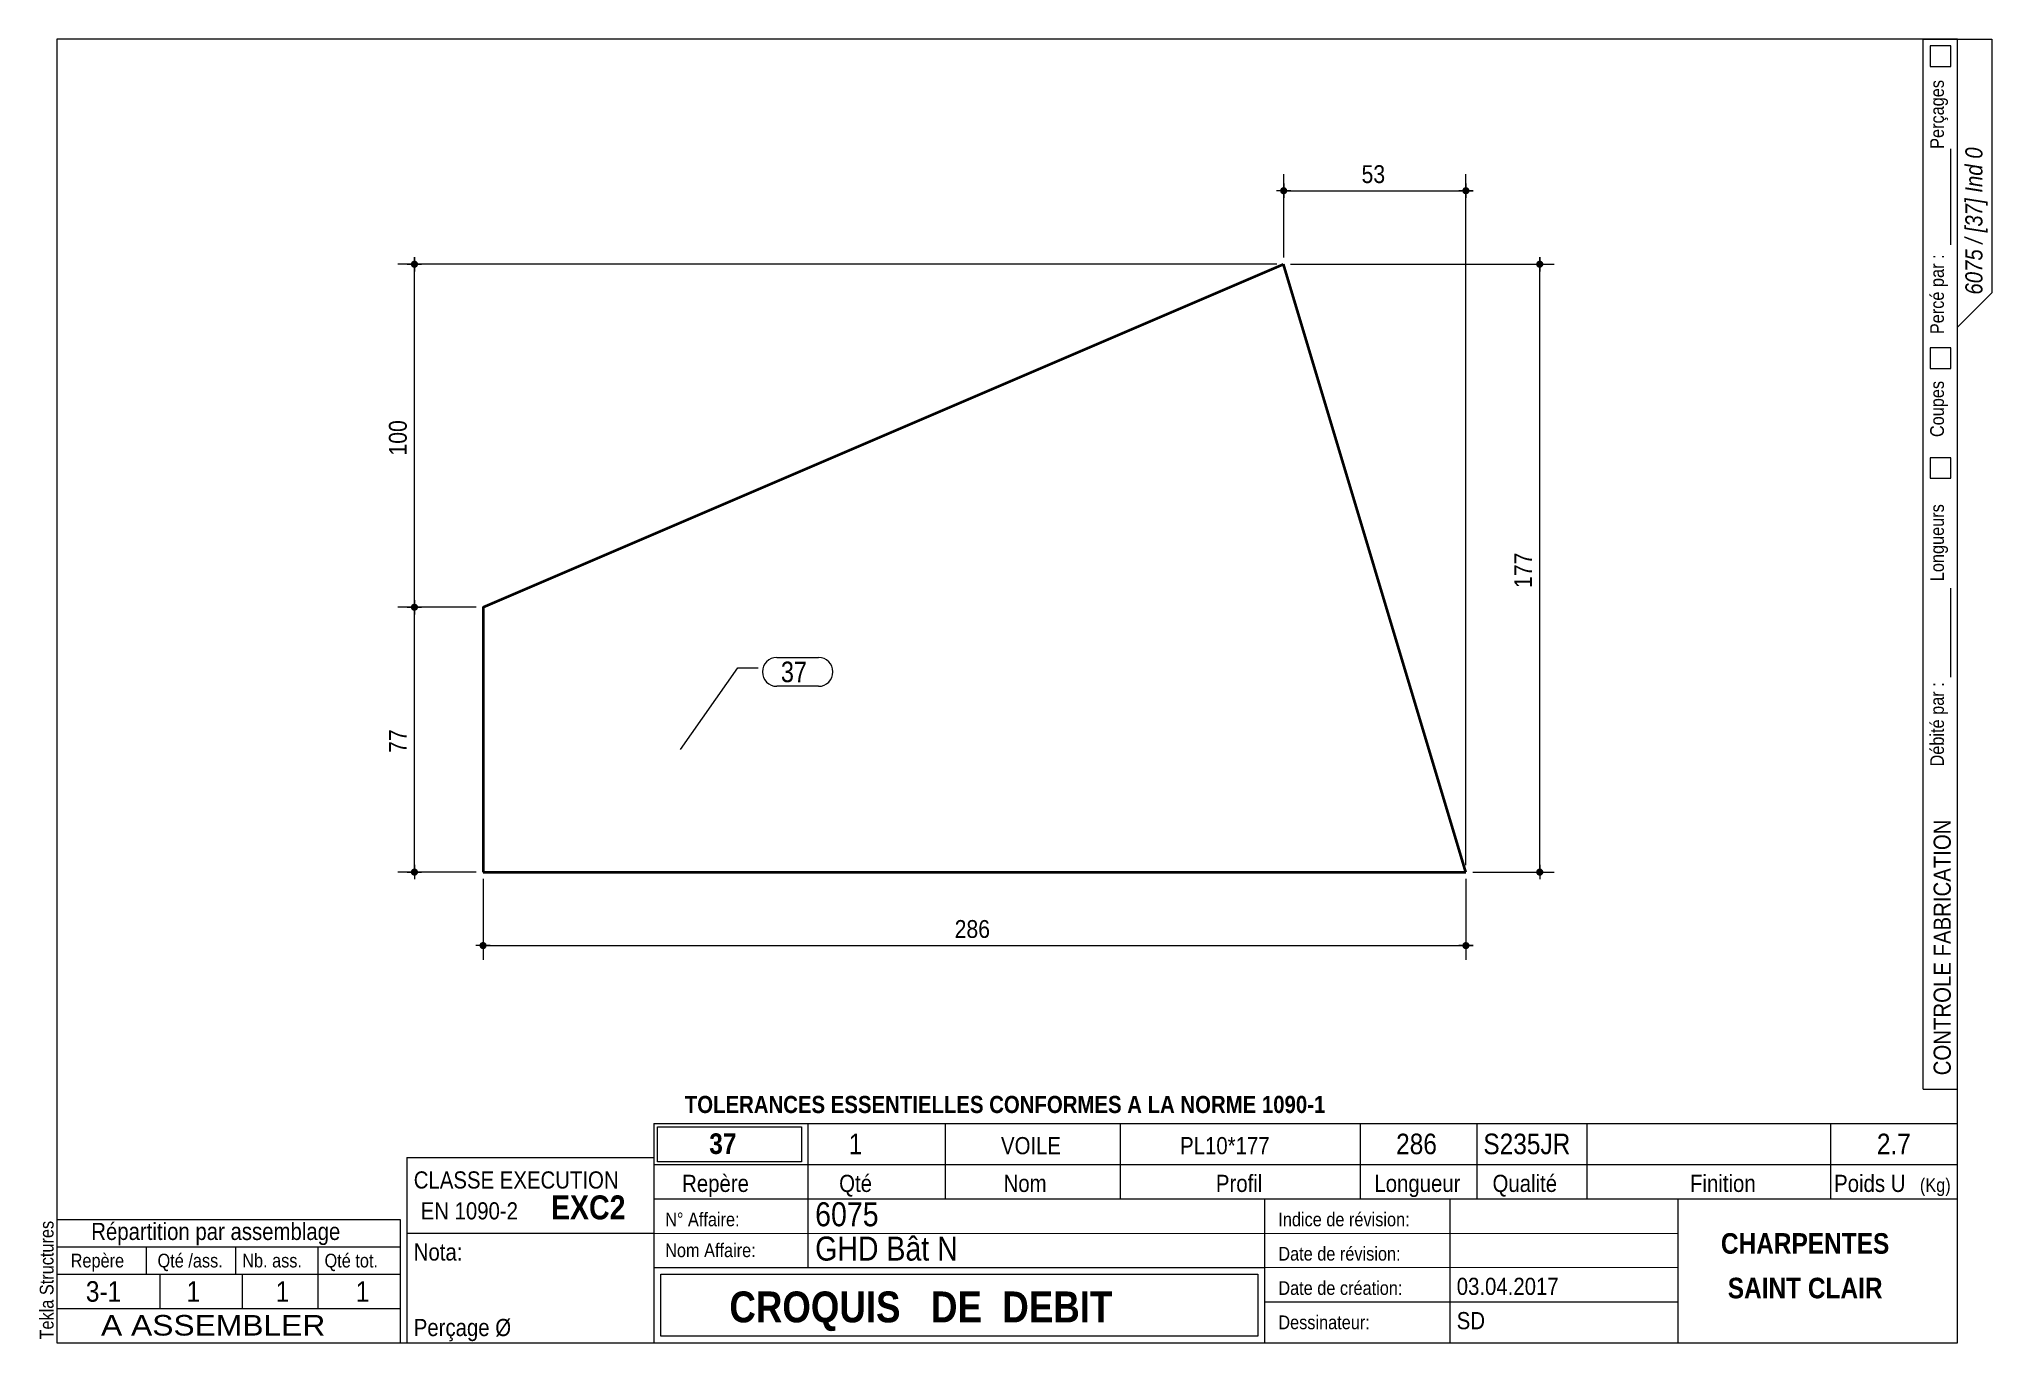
# Model space of a CAD drawing. Header units: millimetres. Extents: x 2 to 287, y 5 to 195.
import ezdxf

# ---------------------------------------------------------------- set-up
doc = ezdxf.new("R2010")
doc.units = ezdxf.units.MM
for name, color, linetype, lineweight in [('Autre type objet', 1, 'Continuous', 0), ('Cotation', 7, 'Continuous', 0), ('Feuille dessin', 5, 'Continuous', 0), ('Piece', 2, 'Continuous', 0), ('Repère pièce', 3, 'Continuous', 0)]:
    doc.layers.add(name, color=color, linetype=linetype, lineweight=lineweight)
doc.styles.add('ARIAL', font='ARIAL.TTF')
doc.styles.add('ARIAL_BOLD', font='ARIALBD.TTF')
doc.styles.add('ARIAL_ITALIC', font='ARIALI.TTF')
doc.styles.add('COMIC_SANS_MS', font='COMIC.TTF')

# ---------------------------------------------------------------- blocks, each defined once
blk = doc.blocks.new('*A1')
at = {"layer": 'Piece', "color": 2, "linetype": 'Continuous', "lineweight": 40}
for p, q in [((67.100095, 112.206469), (183.776491, 162.193719)), ((210.342283, 73.606281), (183.776491, 162.193719)), ((67.100095, 112.206469), (67.1, 73.606281)), ((67.1, 73.606281), (210.342283, 73.606281))]:
    blk.add_line(p, q, dxfattribs=at)
blk = doc.blocks.new('*A2')
at = {"layer": 'Feuille dessin', "linetype": 'Continuous', "lineweight": 0}
for p, q in [((282, 195), (5, 195)), ((5, 195), (5, 5)), ((282, 5), (282, 195)), ((5, 5), (282, 5))]:
    blk.add_line(p, q, dxfattribs=at)
at = {"layer": 'Feuille dessin', "style": 'ARIAL', "width": 0.85}
blk.add_text('Tekla Structures', height=2, rotation=90, dxfattribs=at).set_placement((4.5, 5.5))
blk = doc.blocks.new('*A3')
at = {"layer": 'Autre type objet', "linetype": 'Continuous', "lineweight": 0}
for p, q in [((56, 32), (92, 32)), ((56, 32), (56, 5)), ((92, 32), (92, 5)), ((56, 21), (92, 21)), ((56, 5), (92, 5))]:
    blk.add_line(p, q, dxfattribs=at)
at = {"layer": 'Autre type objet', "width": 0.85}
for s, height, style, p in [('CLASSE EXECUTION', 2.5, 'ARIAL', (57, 27.5)), ('EXC2', 3.5, 'ARIAL_BOLD', (77, 23)), ('EN 1090-2', 2.5, 'ARIAL', (58, 23)), ('Nota:', 2.5, 'ARIAL', (57, 17)), ('Perçage Ø', 2.5, 'ARIAL', (57, 6))]:
    blk.add_text(s, height=height, dxfattribs=dict(at, style=style)).set_placement(p)
blk = doc.blocks.new('*A4')
at = {"layer": 'Autre type objet', "linetype": 'Continuous', "lineweight": 0}
for p, q in [((5, 23), (55, 23)), ((5, 23), (5, 15)), ((55, 23), (55, 15)), ((5, 19), (55, 19)), ((18, 19), (18, 15)), ((31, 19), (31, 15)), ((43, 19), (43, 15)), ((5, 15), (55, 15)), ((5, 15), (5, 10)), ((20, 15), (20, 10)), ((32, 15), (32, 10)), ((43, 15), (43, 10)), ((55, 15), (55, 10)), ((5, 10), (55, 10))]:
    blk.add_line(p, q, dxfattribs=at)
at = {"layer": 'Autre type objet', "style": 'ARIAL', "width": 0.85}
for s, height, p in [('Répartition par assemblage', 2.5, (10, 20)), ('Repère', 2, (7, 16)), ('Qté /ass.', 2, (19.663086, 16)), ('Nb. ass.', 2, (32, 16)), ('Qté tot.', 2, (44, 16)), ('3-1', 3, (9.215576, 11)), ('1', 3, (23.885986, 11)), ('1', 3, (36.889404, 11)), ('1', 3, (48.551514, 11))]:
    blk.add_text(s, height=height, dxfattribs=at).set_placement(p)
blk = doc.blocks.new('*A5')
at = {"layer": 'Autre type objet', "linetype": 'Continuous', "lineweight": 0}
for p, q in [((277, 42), (277, 195)), ((277, 195), (287, 195)), ((278, 194), (278, 191)), ((281, 194), (278, 194)), ((281, 191), (281, 194)), ((282, 42), (282, 195)), ((287, 195), (287, 158)), ((278, 191), (281, 191)), ((281, 165), (281, 179)), ((287, 158), (282, 153)), ((278, 150), (278, 147)), ((281, 150), (278, 150)), ((281, 147), (281, 150)), ((278, 147), (281, 147)), ((278, 134), (278, 131)), ((281, 134), (278, 134)), ((281, 131), (281, 134)), ((278, 131), (281, 131)), ((281, 102), (281, 115)), ((277, 42), (282, 42))]:
    blk.add_line(p, q, dxfattribs=at)
at = {"layer": 'Autre type objet', "width": 0.85}
for s, height, style, p in [('Perçages', 2, 'ARIAL', (280, 179)), ('6075 / [37] Ind 0', 2.5, 'ARIAL_ITALIC', (285.619109, 157.760245)), ('Percé par :', 2, 'ARIAL', (280, 152)), ('Coupes', 2, 'ARIAL', (280, 137)), ('Longueurs', 2, 'ARIAL', (280, 116)), ('Débité par :', 2, 'ARIAL', (280, 89)), ('CONTROLE FABRICATION', 2.5, 'ARIAL', (281, 44))]:
    blk.add_text(s, height=height, rotation=90, dxfattribs=dict(at, style=style)).set_placement(p)
blk = doc.blocks.new('*A6')
at = {"layer": 'Autre type objet', "linetype": 'Continuous', "lineweight": 0}
for p, q in [((92, 37), (282, 37)), ((92, 37), (92, 31)), ((114.5, 31), (114.5, 37)), ((134.5, 31), (134.5, 37)), ((160, 31), (160, 37)), ((195, 31), (195, 37)), ((212, 31), (212, 37)), ((228, 31), (228, 37)), ((263.5, 31), (263.5, 37)), ((282, 31), (282, 37)), ((92.51953, 36.5), (113.5, 36.5)), ((92.51953, 31.394341), (92.51953, 36.5)), ((113.5, 36.5), (113.5, 31.394341)), ((113.5, 31.394341), (92.51953, 31.394341)), ((92, 31), (282, 31)), ((92, 31), (92, 5)), ((114.5, 16), (114.5, 31)), ((134.5, 26), (134.5, 31)), ((160, 26), (160, 31)), ((195, 26), (195, 31)), ((212, 26), (212, 31)), ((228, 26), (228, 31)), ((263.5, 26), (263.5, 31)), ((282, 5), (282, 31)), ((92, 26), (282, 26)), ((181, 26), (181, 5)), ((208, 26), (208, 5)), ((241.262466, 5), (241.262466, 26)), ((92, 21), (241.327069, 20.935451)), ((92, 16), (181, 16)), ((93, 15), (180, 15)), ((93, 6), (93, 15)), ((180, 15), (180, 6)), ((181, 16), (241.297815, 16.021151)), ((181, 11), (241.217807, 10.969512)), ((180, 6), (93, 6)), ((92, 5), (282, 5))]:
    blk.add_line(p, q, dxfattribs=at)
at = {"layer": 'Autre type objet', "width": 0.85}
for s, height, style, p in [('TOLERANCES ESSENTIELLES CONFORMES A LA NORME 1090-1', 2.5, 'ARIAL_BOLD', (96.5, 38.5)), ('37', 3, 'ARIAL_BOLD', (100.064045, 32.540141)), ('1', 3, 'ARIAL', (120.389893, 32.5)), ('VOILE', 2.5, 'ARIAL', (142.58667, 32.5)), ('PL10*177', 2.5, 'ARIAL', (168.683716, 32.5)), ('286', 3, 'ARIAL', (200.165771, 32.5)), ('S235JR', 3, 'ARIAL', (212.880127, 32.5)), ('2.7', 3, 'ARIAL', (270.222412, 32.5)), ('Repère', 2.5, 'ARIAL', (96.112978, 27)), ('Qté', 2.5, 'ARIAL', (119, 27)), ('Nom', 2.5, 'ARIAL', (142.961426, 27)), ('Profil', 2.5, 'ARIAL', (173.903564, 27)), ('Longueur', 2.5, 'ARIAL', (197, 27)), ('Qualité', 2.5, 'ARIAL', (214.218018, 27)), ('Finition', 2.5, 'ARIAL', (243, 27)), ('Poids U', 2.5, 'ARIAL', (264, 27)), ('(Kg)', 2, 'ARIAL', (276.5, 27)), ('N° Affaire:', 2, 'ARIAL', (93.640566, 22)), ('6075', 3.5, 'ARIAL', (115.5, 22)), ('Indice de révision:', 2, 'ARIAL', (183, 22)), ('GHD Bât N', 3.5, 'ARIAL', (115.5, 17)), ('CHARPENTES', 3, 'ARIAL_BOLD', (247.5, 18)), ('Nom Affaire:', 2, 'ARIAL', (93.640566, 17.5)), ('Date de révision:', 2, 'ARIAL', (183, 17)), ('03.04.2017', 2.5, 'ARIAL', (209, 12)), ('SAINT CLAIR', 3, 'ARIAL_BOLD', (248.5, 11.5)), ('CROQUIS   DE  DEBIT', 4.5, 'ARIAL_BOLD', (103, 8)), ('Date de création:', 2, 'ARIAL', (183, 12)), ('Dessinateur:', 2, 'ARIAL', (183, 7)), ('SD', 2.5, 'ARIAL', (209, 7))]:
    blk.add_text(s, height=height, dxfattribs=dict(at, style=style)).set_placement(p)
blk = doc.blocks.new('*A7')
at = {"layer": 'Autre type objet', "linetype": 'Continuous', "lineweight": 0}
for p, q in [((5, 10), (55, 10)), ((5, 10), (5, 5)), ((55, 10), (55, 5)), ((5, 5), (55, 5))]:
    blk.add_line(p, q, dxfattribs=at)
at = {"layer": 'Autre type objet', "style": 'ARIAL', "width": 1.105}
blk.add_text('A ASSEMBLER', height=3, dxfattribs=at).set_placement((11.423651, 6.073465))
blk = doc.blocks.new('*A8')
at = {"layer": 'Cotation'}
for points in [[(67.07, 62.38), (67.05, 62.38), (67.02, 62.39), (67, 62.39), (66.97, 62.4), (66.95, 62.4), (66.92, 62.41), (66.9, 62.42), (66.88, 62.43), (66.85, 62.44), (66.83, 62.45), (66.81, 62.47), (66.79, 62.48), (66.77, 62.5), (66.75, 62.51), (66.73, 62.53), (66.71, 62.55), (66.7, 62.57), (66.68, 62.59), (66.67, 62.61), (66.65, 62.63), (66.64, 62.65), (66.63, 62.68), (66.62, 62.7), (66.61, 62.72), (66.6, 62.75), (66.6, 62.77), (66.59, 62.8), (66.59, 62.82), (66.58, 62.85), (66.58, 62.87), (66.58, 62.9), (66.58, 62.93), (66.58, 62.95), (66.59, 62.98), (66.59, 63), (66.6, 63.03), (66.6, 63.05), (66.61, 63.08), (66.62, 63.1), (66.63, 63.12), (66.64, 63.15), (66.65, 63.17), (66.67, 63.19), (66.68, 63.21), (66.7, 63.23), (66.71, 63.25), (66.73, 63.27), (66.75, 63.29), (66.77, 63.3), (66.79, 63.32), (66.81, 63.33), (66.83, 63.35), (66.85, 63.36), (66.88, 63.37), (66.9, 63.38), (66.92, 63.39), (66.95, 63.4), (66.97, 63.4), (67, 63.41), (67.02, 63.41), (67.05, 63.42), (67.07, 63.42), (67.1, 63.42), (67.13, 63.42), (67.15, 63.42), (67.18, 63.41), (67.2, 63.41), (67.23, 63.4), (67.25, 63.4), (67.28, 63.39), (67.3, 63.38), (67.32, 63.37), (67.35, 63.36), (67.37, 63.35), (67.39, 63.33), (67.41, 63.32), (67.43, 63.3), (67.45, 63.29), (67.47, 63.27), (67.49, 63.25), (67.5, 63.23), (67.52, 63.21), (67.53, 63.19), (67.55, 63.17), (67.56, 63.15), (67.57, 63.12), (67.58, 63.1), (67.59, 63.08), (67.6, 63.05), (67.6, 63.03), (67.61, 63), (67.61, 62.98), (67.62, 62.95), (67.62, 62.93), (67.62, 62.9), (67.62, 62.87), (67.62, 62.85), (67.61, 62.82), (67.61, 62.8), (67.6, 62.77), (67.6, 62.75), (67.59, 62.72), (67.58, 62.7), (67.57, 62.68), (67.56, 62.65), (67.55, 62.63), (67.53, 62.61), (67.52, 62.59), (67.5, 62.57), (67.49, 62.55), (67.47, 62.53), (67.45, 62.51), (67.43, 62.5), (67.41, 62.48), (67.39, 62.47), (67.37, 62.45), (67.35, 62.44), (67.32, 62.43), (67.3, 62.42), (67.28, 62.41), (67.25, 62.4), (67.23, 62.4), (67.2, 62.39), (67.18, 62.39), (67.15, 62.38), (67.13, 62.38), (67.1, 62.38)], [(210.32, 62.38), (210.29, 62.38), (210.27, 62.39), (210.24, 62.39), (210.22, 62.4), (210.19, 62.4), (210.17, 62.41), (210.14, 62.42), (210.12, 62.43), (210.1, 62.44), (210.07, 62.45), (210.05, 62.47), (210.03, 62.48), (210.01, 62.5), (209.99, 62.51), (209.97, 62.53), (209.96, 62.55), (209.94, 62.57), (209.92, 62.59), (209.91, 62.61), (209.9, 62.63), (209.88, 62.65), (209.87, 62.68), (209.86, 62.7), (209.85, 62.72), (209.84, 62.75), (209.84, 62.77), (209.83, 62.8), (209.83, 62.82), (209.82, 62.85), (209.82, 62.87), (209.82, 62.9), (209.82, 62.93), (209.82, 62.95), (209.83, 62.98), (209.83, 63), (209.84, 63.03), (209.84, 63.05), (209.85, 63.08), (209.86, 63.1), (209.87, 63.12), (209.88, 63.15), (209.9, 63.17), (209.91, 63.19), (209.92, 63.21), (209.94, 63.23), (209.96, 63.25), (209.97, 63.27), (209.99, 63.29), (210.01, 63.3), (210.03, 63.32), (210.05, 63.33), (210.07, 63.35), (210.1, 63.36), (210.12, 63.37), (210.14, 63.38), (210.17, 63.39), (210.19, 63.4), (210.22, 63.4), (210.24, 63.41), (210.27, 63.41), (210.29, 63.42), (210.32, 63.42), (210.34, 63.42), (210.37, 63.42), (210.39, 63.42), (210.42, 63.41), (210.44, 63.41), (210.47, 63.4), (210.49, 63.4), (210.52, 63.39), (210.54, 63.38), (210.56, 63.37), (210.59, 63.36), (210.61, 63.35), (210.63, 63.33), (210.65, 63.32), (210.67, 63.3), (210.69, 63.29), (210.71, 63.27), (210.73, 63.25), (210.74, 63.23), (210.76, 63.21), (210.77, 63.19), (210.79, 63.17), (210.8, 63.15), (210.81, 63.12), (210.82, 63.1), (210.83, 63.08), (210.84, 63.05), (210.85, 63.03), (210.85, 63), (210.86, 62.98), (210.86, 62.95), (210.86, 62.93), (210.86, 62.9), (210.86, 62.87), (210.86, 62.85), (210.86, 62.82), (210.85, 62.8), (210.85, 62.77), (210.84, 62.75), (210.83, 62.72), (210.82, 62.7), (210.81, 62.68), (210.8, 62.65), (210.79, 62.63), (210.77, 62.61), (210.76, 62.59), (210.74, 62.57), (210.73, 62.55), (210.71, 62.53), (210.69, 62.51), (210.67, 62.5), (210.65, 62.48), (210.63, 62.47), (210.61, 62.45), (210.59, 62.44), (210.56, 62.43), (210.54, 62.42), (210.52, 62.41), (210.49, 62.4), (210.47, 62.4), (210.44, 62.39), (210.42, 62.39), (210.39, 62.38), (210.37, 62.38), (210.34, 62.38)]]:
    blk.add_hatch(color=256, dxfattribs=at).paths.add_polyline_path(points, flags=17)
at = {"layer": 'Cotation', "linetype": 'Continuous', "lineweight": 0}
for p, q in [((67.1, 72.61), (67.1, 60.82)), ((210.34, 72.61), (210.34, 60.82)), ((68.14, 62.9), (66.06, 62.9)), ((67.1, 62.9), (66.06, 62.9)), ((67.1, 63.94), (67.1, 61.86)), ((67.1, 62.9), (210.34, 62.9)), ((211.38, 62.9), (209.3, 62.9)), ((210.34, 63.94), (210.34, 61.86)), ((210.34, 62.9), (211.38, 62.9))]:
    blk.add_line(p, q, dxfattribs=at)
at = {"layer": 'Cotation'}
for p in [(67.1, 62.9), (210.34, 62.9)]:
    blk.add_point(p, dxfattribs=at)
at = {"layer": 'Cotation', "style": 'ARIAL', "width": 0.85}
blk.add_text('286', height=2.6, dxfattribs=at).set_placement((135.83, 64.02))
blk = doc.blocks.new('*A9')
at = {"layer": 'Cotation'}
for points in [[(183.75, 172.38), (183.73, 172.38), (183.7, 172.39), (183.68, 172.39), (183.65, 172.4), (183.63, 172.4), (183.6, 172.41), (183.58, 172.42), (183.55, 172.43), (183.53, 172.44), (183.51, 172.45), (183.49, 172.47), (183.47, 172.48), (183.45, 172.5), (183.43, 172.51), (183.41, 172.53), (183.39, 172.55), (183.37, 172.57), (183.36, 172.59), (183.34, 172.61), (183.33, 172.63), (183.32, 172.65), (183.31, 172.68), (183.3, 172.7), (183.29, 172.72), (183.28, 172.75), (183.27, 172.77), (183.27, 172.8), (183.26, 172.82), (183.26, 172.85), (183.26, 172.87), (183.26, 172.9), (183.26, 172.93), (183.26, 172.95), (183.26, 172.98), (183.27, 173), (183.27, 173.03), (183.28, 173.05), (183.29, 173.08), (183.3, 173.1), (183.31, 173.12), (183.32, 173.15), (183.33, 173.17), (183.34, 173.19), (183.36, 173.21), (183.37, 173.23), (183.39, 173.25), (183.41, 173.27), (183.43, 173.29), (183.45, 173.3), (183.47, 173.32), (183.49, 173.33), (183.51, 173.35), (183.53, 173.36), (183.55, 173.37), (183.58, 173.38), (183.6, 173.39), (183.63, 173.4), (183.65, 173.4), (183.68, 173.41), (183.7, 173.41), (183.73, 173.42), (183.75, 173.42), (183.78, 173.42), (183.8, 173.42), (183.83, 173.42), (183.85, 173.41), (183.88, 173.41), (183.9, 173.4), (183.93, 173.4), (183.95, 173.39), (183.98, 173.38), (184, 173.37), (184.02, 173.36), (184.04, 173.35), (184.07, 173.33), (184.09, 173.32), (184.11, 173.3), (184.13, 173.29), (184.14, 173.27), (184.16, 173.25), (184.18, 173.23), (184.19, 173.21), (184.21, 173.19), (184.22, 173.17), (184.24, 173.15), (184.25, 173.12), (184.26, 173.1), (184.27, 173.08), (184.27, 173.05), (184.28, 173.03), (184.29, 173), (184.29, 172.98), (184.29, 172.95), (184.3, 172.93), (184.3, 172.9), (184.3, 172.87), (184.29, 172.85), (184.29, 172.82), (184.29, 172.8), (184.28, 172.77), (184.27, 172.75), (184.27, 172.72), (184.26, 172.7), (184.25, 172.68), (184.24, 172.65), (184.22, 172.63), (184.21, 172.61), (184.19, 172.59), (184.18, 172.57), (184.16, 172.55), (184.14, 172.53), (184.13, 172.51), (184.11, 172.5), (184.09, 172.48), (184.07, 172.47), (184.04, 172.45), (184.02, 172.44), (184, 172.43), (183.98, 172.42), (183.95, 172.41), (183.93, 172.4), (183.9, 172.4), (183.88, 172.39), (183.85, 172.39), (183.83, 172.38), (183.8, 172.38), (183.78, 172.38)], [(210.32, 172.38), (210.29, 172.38), (210.27, 172.39), (210.24, 172.39), (210.22, 172.4), (210.19, 172.4), (210.17, 172.41), (210.14, 172.42), (210.12, 172.43), (210.1, 172.44), (210.07, 172.45), (210.05, 172.47), (210.03, 172.48), (210.01, 172.5), (209.99, 172.51), (209.97, 172.53), (209.96, 172.55), (209.94, 172.57), (209.92, 172.59), (209.91, 172.61), (209.9, 172.63), (209.88, 172.65), (209.87, 172.68), (209.86, 172.7), (209.85, 172.72), (209.84, 172.75), (209.84, 172.77), (209.83, 172.8), (209.83, 172.82), (209.82, 172.85), (209.82, 172.87), (209.82, 172.9), (209.82, 172.93), (209.82, 172.95), (209.83, 172.98), (209.83, 173), (209.84, 173.03), (209.84, 173.05), (209.85, 173.08), (209.86, 173.1), (209.87, 173.12), (209.88, 173.15), (209.9, 173.17), (209.91, 173.19), (209.92, 173.21), (209.94, 173.23), (209.96, 173.25), (209.97, 173.27), (209.99, 173.29), (210.01, 173.3), (210.03, 173.32), (210.05, 173.33), (210.07, 173.35), (210.1, 173.36), (210.12, 173.37), (210.14, 173.38), (210.17, 173.39), (210.19, 173.4), (210.22, 173.4), (210.24, 173.41), (210.27, 173.41), (210.29, 173.42), (210.32, 173.42), (210.34, 173.42), (210.37, 173.42), (210.39, 173.42), (210.42, 173.41), (210.44, 173.41), (210.47, 173.4), (210.49, 173.4), (210.52, 173.39), (210.54, 173.38), (210.56, 173.37), (210.59, 173.36), (210.61, 173.35), (210.63, 173.33), (210.65, 173.32), (210.67, 173.3), (210.69, 173.29), (210.71, 173.27), (210.73, 173.25), (210.74, 173.23), (210.76, 173.21), (210.77, 173.19), (210.79, 173.17), (210.8, 173.15), (210.81, 173.12), (210.82, 173.1), (210.83, 173.08), (210.84, 173.05), (210.85, 173.03), (210.85, 173), (210.86, 172.98), (210.86, 172.95), (210.86, 172.93), (210.86, 172.9), (210.86, 172.87), (210.86, 172.85), (210.86, 172.82), (210.85, 172.8), (210.85, 172.77), (210.84, 172.75), (210.83, 172.72), (210.82, 172.7), (210.81, 172.68), (210.8, 172.65), (210.79, 172.63), (210.77, 172.61), (210.76, 172.59), (210.74, 172.57), (210.73, 172.55), (210.71, 172.53), (210.69, 172.51), (210.67, 172.5), (210.65, 172.48), (210.63, 172.47), (210.61, 172.45), (210.59, 172.44), (210.56, 172.43), (210.54, 172.42), (210.52, 172.41), (210.49, 172.4), (210.47, 172.4), (210.44, 172.39), (210.42, 172.39), (210.39, 172.38), (210.37, 172.38), (210.34, 172.38)]]:
    blk.add_hatch(color=256, dxfattribs=at).paths.add_polyline_path(points, flags=17)
at = {"layer": 'Cotation', "linetype": 'Continuous', "lineweight": 0}
for p, q in [((183.78, 163.19), (183.78, 175.32)), ((183.78, 173.94), (183.78, 171.86)), ((210.34, 74.61), (210.34, 175.32)), ((210.34, 173.94), (210.34, 171.86)), ((184.82, 172.9), (182.74, 172.9)), ((183.78, 172.9), (182.74, 172.9)), ((183.78, 172.9), (210.34, 172.9)), ((211.38, 172.9), (209.3, 172.9)), ((210.34, 172.9), (211.38, 172.9))]:
    blk.add_line(p, q, dxfattribs=at)
at = {"layer": 'Cotation'}
for p in [(183.78, 172.9), (210.34, 172.9)]:
    blk.add_point(p, dxfattribs=at)
at = {"layer": 'Cotation', "style": 'ARIAL', "width": 0.85}
blk.add_text('53', height=2.6, dxfattribs=at).set_placement((195.13, 174.02))
blk = doc.blocks.new('*A10')
at = {"layer": 'Cotation'}
for points in [[(221.07, 161.67), (221.05, 161.68), (221.02, 161.68), (221, 161.68), (220.97, 161.69), (220.95, 161.7), (220.92, 161.7), (220.9, 161.71), (220.88, 161.72), (220.85, 161.74), (220.83, 161.75), (220.81, 161.76), (220.79, 161.78), (220.77, 161.79), (220.75, 161.81), (220.73, 161.83), (220.71, 161.84), (220.7, 161.86), (220.68, 161.88), (220.67, 161.9), (220.65, 161.93), (220.64, 161.95), (220.63, 161.97), (220.62, 161.99), (220.61, 162.02), (220.6, 162.04), (220.6, 162.07), (220.59, 162.09), (220.59, 162.12), (220.58, 162.14), (220.58, 162.17), (220.58, 162.19), (220.58, 162.22), (220.58, 162.24), (220.59, 162.27), (220.59, 162.3), (220.6, 162.32), (220.6, 162.34), (220.61, 162.37), (220.62, 162.39), (220.63, 162.42), (220.64, 162.44), (220.65, 162.46), (220.67, 162.48), (220.68, 162.5), (220.7, 162.52), (220.71, 162.54), (220.73, 162.56), (220.75, 162.58), (220.77, 162.6), (220.79, 162.61), (220.81, 162.63), (220.83, 162.64), (220.85, 162.65), (220.88, 162.66), (220.9, 162.67), (220.92, 162.68), (220.95, 162.69), (220.97, 162.7), (221, 162.7), (221.02, 162.71), (221.05, 162.71), (221.07, 162.71), (221.1, 162.71), (221.13, 162.71), (221.15, 162.71), (221.18, 162.71), (221.2, 162.7), (221.23, 162.7), (221.25, 162.69), (221.28, 162.68), (221.3, 162.67), (221.32, 162.66), (221.35, 162.65), (221.37, 162.64), (221.39, 162.63), (221.41, 162.61), (221.43, 162.6), (221.45, 162.58), (221.47, 162.56), (221.49, 162.54), (221.5, 162.52), (221.52, 162.5), (221.53, 162.48), (221.55, 162.46), (221.56, 162.44), (221.57, 162.42), (221.58, 162.39), (221.59, 162.37), (221.6, 162.34), (221.6, 162.32), (221.61, 162.3), (221.61, 162.27), (221.62, 162.24), (221.62, 162.22), (221.62, 162.19), (221.62, 162.17), (221.62, 162.14), (221.61, 162.12), (221.61, 162.09), (221.6, 162.07), (221.6, 162.04), (221.59, 162.02), (221.58, 161.99), (221.57, 161.97), (221.56, 161.95), (221.55, 161.93), (221.53, 161.9), (221.52, 161.88), (221.5, 161.86), (221.49, 161.84), (221.47, 161.83), (221.45, 161.81), (221.43, 161.79), (221.41, 161.78), (221.39, 161.76), (221.37, 161.75), (221.35, 161.74), (221.32, 161.72), (221.3, 161.71), (221.28, 161.7), (221.25, 161.7), (221.23, 161.69), (221.2, 161.68), (221.18, 161.68), (221.15, 161.68), (221.13, 161.67), (221.1, 161.67)], [(221.07, 73.09), (221.05, 73.09), (221.02, 73.09), (221, 73.1), (220.97, 73.1), (220.95, 73.11), (220.92, 73.12), (220.9, 73.13), (220.88, 73.14), (220.85, 73.15), (220.83, 73.16), (220.81, 73.17), (220.79, 73.19), (220.77, 73.2), (220.75, 73.22), (220.73, 73.24), (220.71, 73.26), (220.7, 73.28), (220.68, 73.3), (220.67, 73.32), (220.65, 73.34), (220.64, 73.36), (220.63, 73.38), (220.62, 73.41), (220.61, 73.43), (220.6, 73.46), (220.6, 73.48), (220.59, 73.5), (220.59, 73.53), (220.58, 73.56), (220.58, 73.58), (220.58, 73.61), (220.58, 73.63), (220.58, 73.66), (220.59, 73.68), (220.59, 73.71), (220.6, 73.73), (220.6, 73.76), (220.61, 73.78), (220.62, 73.81), (220.63, 73.83), (220.64, 73.85), (220.65, 73.87), (220.67, 73.9), (220.68, 73.92), (220.7, 73.94), (220.71, 73.96), (220.73, 73.97), (220.75, 73.99), (220.77, 74.01), (220.79, 74.02), (220.81, 74.04), (220.83, 74.05), (220.85, 74.06), (220.88, 74.08), (220.9, 74.09), (220.92, 74.1), (220.95, 74.1), (220.97, 74.11), (221, 74.12), (221.02, 74.12), (221.05, 74.12), (221.07, 74.13), (221.1, 74.13), (221.13, 74.13), (221.15, 74.12), (221.18, 74.12), (221.2, 74.12), (221.23, 74.11), (221.25, 74.1), (221.28, 74.1), (221.3, 74.09), (221.32, 74.08), (221.35, 74.06), (221.37, 74.05), (221.39, 74.04), (221.41, 74.02), (221.43, 74.01), (221.45, 73.99), (221.47, 73.97), (221.49, 73.96), (221.5, 73.94), (221.52, 73.92), (221.53, 73.9), (221.55, 73.87), (221.56, 73.85), (221.57, 73.83), (221.58, 73.81), (221.59, 73.78), (221.6, 73.76), (221.6, 73.73), (221.61, 73.71), (221.61, 73.68), (221.62, 73.66), (221.62, 73.63), (221.62, 73.61), (221.62, 73.58), (221.62, 73.56), (221.61, 73.53), (221.61, 73.5), (221.6, 73.48), (221.6, 73.46), (221.59, 73.43), (221.58, 73.41), (221.57, 73.38), (221.56, 73.36), (221.55, 73.34), (221.53, 73.32), (221.52, 73.3), (221.5, 73.28), (221.49, 73.26), (221.47, 73.24), (221.45, 73.22), (221.43, 73.2), (221.41, 73.19), (221.39, 73.17), (221.37, 73.16), (221.35, 73.15), (221.32, 73.14), (221.3, 73.13), (221.28, 73.12), (221.25, 73.11), (221.23, 73.1), (221.2, 73.1), (221.18, 73.09), (221.15, 73.09), (221.13, 73.09), (221.1, 73.09)]]:
    blk.add_hatch(color=256, dxfattribs=at).paths.add_polyline_path(points, flags=17)
at = {"layer": 'Cotation', "linetype": 'Continuous', "lineweight": 0}
for p, q in [((221.1, 163.23), (221.1, 161.15)), ((221.1, 162.19), (221.1, 163.23)), ((184.78, 162.19), (223.18, 162.19)), ((220.06, 162.19), (222.14, 162.19)), ((221.1, 73.61), (221.1, 162.19)), ((221.1, 74.65), (221.1, 72.57)), ((211.34, 73.61), (223.18, 73.61)), ((220.06, 73.61), (222.14, 73.61)), ((221.1, 73.61), (221.1, 72.57))]:
    blk.add_line(p, q, dxfattribs=at)
at = {"layer": 'Cotation'}
for p in [(221.1, 162.19), (221.1, 73.61)]:
    blk.add_point(p, dxfattribs=at)
at = {"layer": 'Cotation', "style": 'ARIAL', "width": 0.85}
blk.add_text('177', height=2.6, rotation=90.0002, dxfattribs=at).set_placement((219.98, 115.01))
blk = doc.blocks.new('*A11')
at = {"layer": 'Cotation'}
for points in [[(57.07, 111.69), (57.05, 111.69), (57.02, 111.69), (57, 111.7), (56.97, 111.7), (56.95, 111.71), (56.92, 111.72), (56.9, 111.73), (56.88, 111.74), (56.85, 111.75), (56.83, 111.76), (56.81, 111.77), (56.79, 111.79), (56.77, 111.8), (56.75, 111.82), (56.73, 111.84), (56.71, 111.86), (56.7, 111.88), (56.68, 111.9), (56.67, 111.92), (56.65, 111.94), (56.64, 111.96), (56.63, 111.98), (56.62, 112.01), (56.61, 112.03), (56.6, 112.06), (56.6, 112.08), (56.59, 112.11), (56.59, 112.13), (56.58, 112.16), (56.58, 112.18), (56.58, 112.21), (56.58, 112.23), (56.58, 112.26), (56.59, 112.28), (56.59, 112.31), (56.6, 112.33), (56.6, 112.36), (56.61, 112.38), (56.62, 112.41), (56.63, 112.43), (56.64, 112.45), (56.65, 112.47), (56.67, 112.5), (56.68, 112.52), (56.7, 112.54), (56.71, 112.56), (56.73, 112.57), (56.75, 112.59), (56.77, 112.61), (56.79, 112.62), (56.81, 112.64), (56.83, 112.65), (56.85, 112.67), (56.88, 112.68), (56.9, 112.69), (56.92, 112.7), (56.95, 112.7), (56.97, 112.71), (57, 112.72), (57.02, 112.72), (57.05, 112.72), (57.07, 112.73), (57.1, 112.73), (57.13, 112.73), (57.15, 112.72), (57.18, 112.72), (57.2, 112.72), (57.23, 112.71), (57.25, 112.7), (57.28, 112.7), (57.3, 112.69), (57.32, 112.68), (57.35, 112.67), (57.37, 112.65), (57.39, 112.64), (57.41, 112.62), (57.43, 112.61), (57.45, 112.59), (57.47, 112.57), (57.49, 112.56), (57.5, 112.54), (57.52, 112.52), (57.53, 112.5), (57.55, 112.47), (57.56, 112.45), (57.57, 112.43), (57.58, 112.41), (57.59, 112.38), (57.6, 112.36), (57.6, 112.33), (57.61, 112.31), (57.61, 112.28), (57.62, 112.26), (57.62, 112.23), (57.62, 112.21), (57.62, 112.18), (57.62, 112.16), (57.61, 112.13), (57.61, 112.11), (57.6, 112.08), (57.6, 112.06), (57.59, 112.03), (57.58, 112.01), (57.57, 111.98), (57.56, 111.96), (57.55, 111.94), (57.53, 111.92), (57.52, 111.9), (57.5, 111.88), (57.49, 111.86), (57.47, 111.84), (57.45, 111.82), (57.43, 111.8), (57.41, 111.79), (57.39, 111.77), (57.37, 111.76), (57.35, 111.75), (57.32, 111.74), (57.3, 111.73), (57.28, 111.72), (57.25, 111.71), (57.23, 111.7), (57.2, 111.7), (57.18, 111.69), (57.15, 111.69), (57.13, 111.69), (57.1, 111.69)], [(57.07, 73.09), (57.05, 73.09), (57.02, 73.09), (57, 73.1), (56.97, 73.1), (56.95, 73.11), (56.92, 73.12), (56.9, 73.13), (56.88, 73.14), (56.85, 73.15), (56.83, 73.16), (56.81, 73.17), (56.79, 73.19), (56.77, 73.2), (56.75, 73.22), (56.73, 73.24), (56.71, 73.26), (56.7, 73.28), (56.68, 73.3), (56.67, 73.32), (56.65, 73.34), (56.64, 73.36), (56.63, 73.38), (56.62, 73.41), (56.61, 73.43), (56.6, 73.46), (56.6, 73.48), (56.59, 73.5), (56.59, 73.53), (56.58, 73.56), (56.58, 73.58), (56.58, 73.61), (56.58, 73.63), (56.58, 73.66), (56.59, 73.68), (56.59, 73.71), (56.6, 73.73), (56.6, 73.76), (56.61, 73.78), (56.62, 73.81), (56.63, 73.83), (56.64, 73.85), (56.65, 73.87), (56.67, 73.9), (56.68, 73.92), (56.7, 73.94), (56.71, 73.96), (56.73, 73.97), (56.75, 73.99), (56.77, 74.01), (56.79, 74.02), (56.81, 74.04), (56.83, 74.05), (56.85, 74.06), (56.88, 74.08), (56.9, 74.09), (56.92, 74.1), (56.95, 74.1), (56.97, 74.11), (57, 74.12), (57.02, 74.12), (57.05, 74.12), (57.07, 74.13), (57.1, 74.13), (57.13, 74.13), (57.15, 74.12), (57.18, 74.12), (57.2, 74.12), (57.23, 74.11), (57.25, 74.1), (57.28, 74.1), (57.3, 74.09), (57.32, 74.08), (57.35, 74.06), (57.37, 74.05), (57.39, 74.04), (57.41, 74.02), (57.43, 74.01), (57.45, 73.99), (57.47, 73.97), (57.49, 73.96), (57.5, 73.94), (57.52, 73.92), (57.53, 73.9), (57.55, 73.87), (57.56, 73.85), (57.57, 73.83), (57.58, 73.81), (57.59, 73.78), (57.6, 73.76), (57.6, 73.73), (57.61, 73.71), (57.61, 73.68), (57.62, 73.66), (57.62, 73.63), (57.62, 73.61), (57.62, 73.58), (57.62, 73.56), (57.61, 73.53), (57.61, 73.5), (57.6, 73.48), (57.6, 73.46), (57.59, 73.43), (57.58, 73.41), (57.57, 73.38), (57.56, 73.36), (57.55, 73.34), (57.53, 73.32), (57.52, 73.3), (57.5, 73.28), (57.49, 73.26), (57.47, 73.24), (57.45, 73.22), (57.43, 73.2), (57.41, 73.19), (57.39, 73.17), (57.37, 73.16), (57.35, 73.15), (57.32, 73.14), (57.3, 73.13), (57.28, 73.12), (57.25, 73.11), (57.23, 73.1), (57.2, 73.1), (57.18, 73.09), (57.15, 73.09), (57.13, 73.09), (57.1, 73.09)]]:
    blk.add_hatch(color=256, dxfattribs=at).paths.add_polyline_path(points, flags=17)
at = {"layer": 'Cotation', "linetype": 'Continuous', "lineweight": 0}
for p, q in [((66.1, 112.21), (54.68, 112.21)), ((56.06, 112.21), (58.14, 112.21)), ((57.1, 113.25), (57.1, 111.17)), ((57.1, 112.21), (57.1, 113.25)), ((57.1, 73.61), (57.1, 112.21)), ((57.1, 74.65), (57.1, 72.57)), ((66.1, 73.61), (54.68, 73.61)), ((56.06, 73.61), (58.14, 73.61)), ((57.1, 73.61), (57.1, 72.57))]:
    blk.add_line(p, q, dxfattribs=at)
at = {"layer": 'Cotation'}
for p in [(57.1, 112.21), (57.1, 73.61)]:
    blk.add_point(p, dxfattribs=at)
at = {"layer": 'Cotation', "style": 'ARIAL', "width": 0.85}
blk.add_text('77', height=2.6, rotation=90.0002, dxfattribs=at).set_placement((55.98, 90.98))
blk = doc.blocks.new('*A12')
at = {"layer": 'Cotation'}
for points in [[(57.07, 161.67), (57.05, 161.68), (57.02, 161.68), (57, 161.68), (56.97, 161.69), (56.95, 161.7), (56.92, 161.7), (56.9, 161.71), (56.88, 161.72), (56.85, 161.74), (56.83, 161.75), (56.81, 161.76), (56.79, 161.78), (56.77, 161.79), (56.75, 161.81), (56.73, 161.83), (56.71, 161.84), (56.7, 161.86), (56.68, 161.88), (56.67, 161.9), (56.65, 161.93), (56.64, 161.95), (56.63, 161.97), (56.62, 161.99), (56.61, 162.02), (56.6, 162.04), (56.6, 162.07), (56.59, 162.09), (56.59, 162.12), (56.58, 162.14), (56.58, 162.17), (56.58, 162.19), (56.58, 162.22), (56.58, 162.24), (56.59, 162.27), (56.59, 162.3), (56.6, 162.32), (56.6, 162.34), (56.61, 162.37), (56.62, 162.39), (56.63, 162.42), (56.64, 162.44), (56.65, 162.46), (56.67, 162.48), (56.68, 162.5), (56.7, 162.52), (56.71, 162.54), (56.73, 162.56), (56.75, 162.58), (56.77, 162.6), (56.79, 162.61), (56.81, 162.63), (56.83, 162.64), (56.85, 162.65), (56.88, 162.66), (56.9, 162.67), (56.92, 162.68), (56.95, 162.69), (56.97, 162.7), (57, 162.7), (57.02, 162.71), (57.05, 162.71), (57.07, 162.71), (57.1, 162.71), (57.13, 162.71), (57.15, 162.71), (57.18, 162.71), (57.2, 162.7), (57.23, 162.7), (57.25, 162.69), (57.28, 162.68), (57.3, 162.67), (57.32, 162.66), (57.35, 162.65), (57.37, 162.64), (57.39, 162.63), (57.41, 162.61), (57.43, 162.6), (57.45, 162.58), (57.47, 162.56), (57.49, 162.54), (57.5, 162.52), (57.52, 162.5), (57.53, 162.48), (57.55, 162.46), (57.56, 162.44), (57.57, 162.42), (57.58, 162.39), (57.59, 162.37), (57.6, 162.34), (57.6, 162.32), (57.61, 162.3), (57.61, 162.27), (57.62, 162.24), (57.62, 162.22), (57.62, 162.19), (57.62, 162.17), (57.62, 162.14), (57.61, 162.12), (57.61, 162.09), (57.6, 162.07), (57.6, 162.04), (57.59, 162.02), (57.58, 161.99), (57.57, 161.97), (57.56, 161.95), (57.55, 161.93), (57.53, 161.9), (57.52, 161.88), (57.5, 161.86), (57.49, 161.84), (57.47, 161.83), (57.45, 161.81), (57.43, 161.79), (57.41, 161.78), (57.39, 161.76), (57.37, 161.75), (57.35, 161.74), (57.32, 161.72), (57.3, 161.71), (57.28, 161.7), (57.25, 161.7), (57.23, 161.69), (57.2, 161.68), (57.18, 161.68), (57.15, 161.68), (57.13, 161.67), (57.1, 161.67)], [(57.07, 111.69), (57.05, 111.69), (57.02, 111.69), (57, 111.7), (56.97, 111.7), (56.95, 111.71), (56.92, 111.72), (56.9, 111.73), (56.88, 111.74), (56.85, 111.75), (56.83, 111.76), (56.81, 111.77), (56.79, 111.79), (56.77, 111.8), (56.75, 111.82), (56.73, 111.84), (56.71, 111.86), (56.7, 111.88), (56.68, 111.9), (56.67, 111.92), (56.65, 111.94), (56.64, 111.96), (56.63, 111.98), (56.62, 112.01), (56.61, 112.03), (56.6, 112.06), (56.6, 112.08), (56.59, 112.11), (56.59, 112.13), (56.58, 112.16), (56.58, 112.18), (56.58, 112.21), (56.58, 112.23), (56.58, 112.26), (56.59, 112.28), (56.59, 112.31), (56.6, 112.33), (56.6, 112.36), (56.61, 112.38), (56.62, 112.41), (56.63, 112.43), (56.64, 112.45), (56.65, 112.47), (56.67, 112.5), (56.68, 112.52), (56.7, 112.54), (56.71, 112.56), (56.73, 112.57), (56.75, 112.59), (56.77, 112.61), (56.79, 112.62), (56.81, 112.64), (56.83, 112.65), (56.85, 112.67), (56.88, 112.68), (56.9, 112.69), (56.92, 112.7), (56.95, 112.7), (56.97, 112.71), (57, 112.72), (57.02, 112.72), (57.05, 112.72), (57.07, 112.73), (57.1, 112.73), (57.13, 112.73), (57.15, 112.72), (57.18, 112.72), (57.2, 112.72), (57.23, 112.71), (57.25, 112.7), (57.28, 112.7), (57.3, 112.69), (57.32, 112.68), (57.35, 112.67), (57.37, 112.65), (57.39, 112.64), (57.41, 112.62), (57.43, 112.61), (57.45, 112.59), (57.47, 112.57), (57.49, 112.56), (57.5, 112.54), (57.52, 112.52), (57.53, 112.5), (57.55, 112.47), (57.56, 112.45), (57.57, 112.43), (57.58, 112.41), (57.59, 112.38), (57.6, 112.36), (57.6, 112.33), (57.61, 112.31), (57.61, 112.28), (57.62, 112.26), (57.62, 112.23), (57.62, 112.21), (57.62, 112.18), (57.62, 112.16), (57.61, 112.13), (57.61, 112.11), (57.6, 112.08), (57.6, 112.06), (57.59, 112.03), (57.58, 112.01), (57.57, 111.98), (57.56, 111.96), (57.55, 111.94), (57.53, 111.92), (57.52, 111.9), (57.5, 111.88), (57.49, 111.86), (57.47, 111.84), (57.45, 111.82), (57.43, 111.8), (57.41, 111.79), (57.39, 111.77), (57.37, 111.76), (57.35, 111.75), (57.32, 111.74), (57.3, 111.73), (57.28, 111.72), (57.25, 111.71), (57.23, 111.7), (57.2, 111.7), (57.18, 111.69), (57.15, 111.69), (57.13, 111.69), (57.1, 111.69)]]:
    blk.add_hatch(color=256, dxfattribs=at).paths.add_polyline_path(points, flags=17)
at = {"layer": 'Cotation', "linetype": 'Continuous', "lineweight": 0}
for p, q in [((57.1, 163.23), (57.1, 161.15)), ((57.1, 162.19), (57.1, 163.23)), ((182.78, 162.19), (54.68, 162.19)), ((56.06, 162.19), (58.14, 162.19)), ((57.1, 112.21), (57.1, 162.19)), ((66.1, 112.21), (54.68, 112.21)), ((56.06, 112.21), (58.14, 112.21)), ((57.1, 113.25), (57.1, 111.17)), ((57.1, 112.21), (57.1, 111.17))]:
    blk.add_line(p, q, dxfattribs=at)
at = {"layer": 'Cotation'}
for p in [(57.1, 162.19), (57.1, 112.21)]:
    blk.add_point(p, dxfattribs=at)
at = {"layer": 'Cotation', "style": 'ARIAL', "width": 0.85}
blk.add_text('100', height=2.6, rotation=90.0002, dxfattribs=at).set_placement((55.98, 134.31))
blk = doc.blocks.new('*A13')
at = {"layer": 'Repère pièce', "linetype": 'Continuous', "lineweight": 0}
for p, q in [((95.895457, 91.470769), (104.209057, 103.384369)), ((104.209057, 103.384369), (107.209057, 103.384369)), ((109.909057, 104.884369), (115.992846, 104.884369)), ((115.992846, 100.684369), (109.909057, 100.684369))]:
    blk.add_line(p, q, dxfattribs=at)
for centre, start, end in [((109.909057, 102.784369), 90, 270), ((115.992846, 102.784369), 270, 90)]:
    blk.add_arc(centre, 2.1, start, end, dxfattribs=at)
at = {"layer": 'Repère pièce', "style": 'COMIC_SANS_MS', "width": 0.85}
blk.add_text('37', height=3, dxfattribs=at).set_placement((110.509057, 101.284369))

msp = doc.modelspace()

# ---------------------------------------------------------------- block references
at = {"lineweight": 0}
for name in ['*A2', '*A5', '*A9', '*A12', '*A10', '*A1', '*A11', '*A13', '*A8', '*A6', '*A3', '*A4', '*A7']:
    msp.add_blockref(name, (0, 0), dxfattribs=at)

doc.saveas('drawing.dxf')
